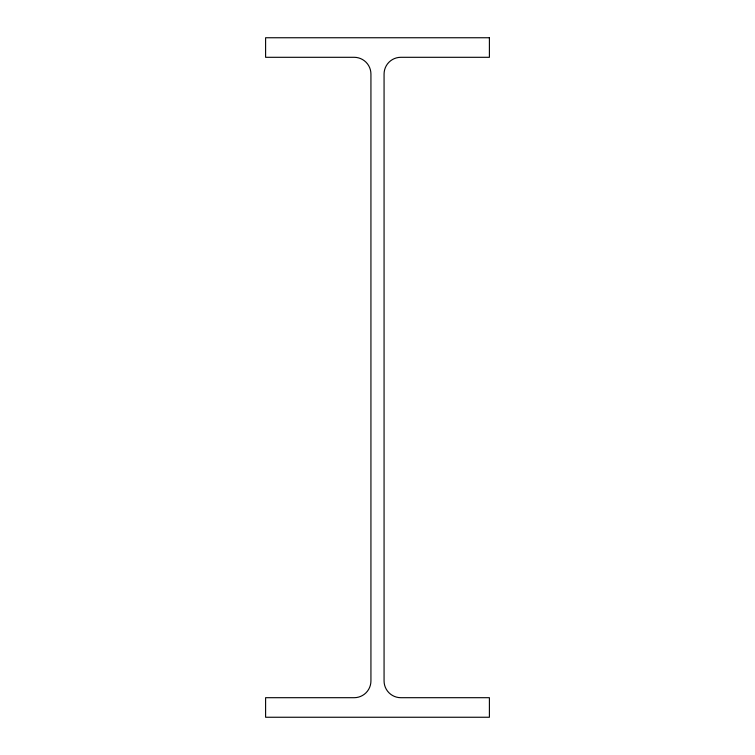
<?xml version="1.0" encoding="UTF-8"?>
<svg xmlns="http://www.w3.org/2000/svg" width="755" height="755" viewBox="0 0 755 755"><rect width="100%" height="100%" fill="white"/><g stroke="black" fill="none" stroke-linecap="round" stroke-linejoin="round"><path stroke-width="1.13" d="M489.4 37.75L265.6 37.75L265.6 57.304L354.17 57.304A16.761 16.761 0 0 1 370.932 74.075L370.932 680.925A16.761 16.761 0 0 1 354.17 697.695L265.6 697.695L265.6 717.25L489.4 717.25L489.4 697.695L400.829 697.695A16.761 16.761 0 0 1 384.068 680.925L384.068 74.075A16.761 16.761 0 0 1 400.829 57.304L489.4 57.304L489.4 37.75"/></g></svg>
